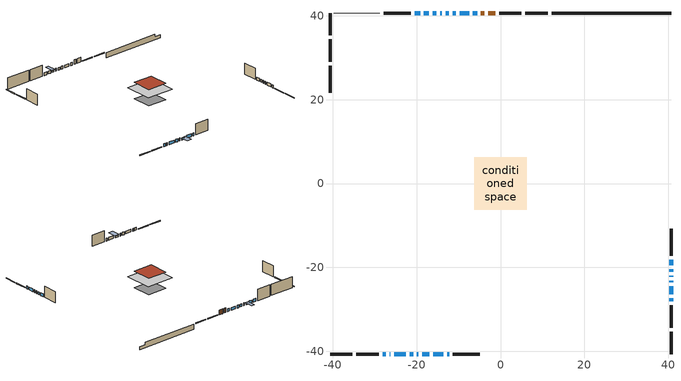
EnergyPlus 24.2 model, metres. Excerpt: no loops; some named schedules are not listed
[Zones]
conditioned space
 floor adiabatic (AdiabaticFloorConstruction): -6.28,-6.28 -6.28,6.28 6.28,6.28 6.28,-6.28 z3.66
 floor foundation (Slab1 construction): -4.44,-4.44 -4.44,4.44 4.44,4.44 4.44,-4.44 z-1.1
 wall outside (RimJoist1 construction): 11.26,40.66 5.92,40.66 / -40.66,-40.66 -35.32,-40.66 / -40.66,40.66 -40.66,35.32 / 40.66,-40.66 40.66,-35.32 z1.22:1.52
 wall outside (RimJoist2 construction): 4.99,40.66 -0.35,40.66 / -34.39,-40.66 -29.05,-40.66 / -40.66,34.39 -40.66,29.05 / 40.66,-34.39 40.66,-29.05 z1.22:1.52
 wall outside (AdiabaticWallConstruction 1): -1.28,40.66 -2.93,40.66 / -3.86,40.66 -4.66,40.66 z1.22:3.25
 wall outside (AdiabaticWallConstruction): -28.12,-40.66 -27.36,-40.66 / -26.43,-40.66 -26.25,-40.66 / 40.66,-28.12 40.66,-27.36 / -5.59,40.66 -6.57,40.66 / -7.5,40.66 -9.72,40.66 / -25.32,-40.66 -22.6,-40.66 / -21.67,-40.66 -20.84,-40.66 / -19.92,-40.66 -19.59,-40.66 / -10.64,40.66 -11.41,40.66 / 40.66,-26.43 40.66,-24.49 / 40.66,-23.56 40.66,-23.18 / -12.33,40.66 -13.1,40.66 / 40.66,-22.25 40.66,-21.98 / -14.02,40.66 -14.41,40.66 / -16.06,-40.66 -13.66,-40.66 / -17.08,40.66 -18.25,40.66 / -19.17,40.66 -20.46,40.66 / 40.66,-21.05 40.66,-20.46 / 40.66,-19.54 40.66,-18.2 / -12.74,-40.66 -12.26,-40.66 z1.22:2.44; -15.33,40.66 -16.15,40.66 z1.22:1.98; -18.66,-40.66 -16.98,-40.66 z1.22:1.91
 wall outside (Wall1 construction): -21.39,40.66 -27.83,40.66 / -11.33,-40.66 -4.89,-40.66 / -40.66,28.12 -40.66,21.69 / 40.66,-17.27 40.66,-10.84 z1.22:6.1
 wall foundation (FoundationWall1 construction): 12.19,40.66,-1.1 12.19,40.66,1.22 37.81,40.66,1.22 37.81,40.66,0.16 40.66,40.66,0.16 40.66,40.66,-1.1
 wall adiabatic (Wall5 construction): -28.75,40.66 -39.73,40.66 z1.22:6.1
 window (WindowConstruction 11): -28.12,-40.66 -27.36,-40.66 z1.22:2.44
 window (WindowConstruction 14): -26.43,-40.66 -26.25,-40.66 z1.22:2.44
 window (WindowConstruction 15): 40.66,-28.12 40.66,-27.36 z1.22:2.44
 window (WindowConstruction 5): -5.59,40.66 -6.57,40.66 z1.22:2.44
 window (WindowConstruction 6): -7.5,40.66 -9.72,40.66 z1.22:2.44
 window (WindowConstruction 7): -25.32,-40.66 -22.6,-40.66 z1.22:2.44
 window (WindowConstruction 8): -21.67,-40.66 -20.84,-40.66 z1.22:2.44
 window (WindowConstruction 9): -19.91,-40.66 -19.59,-40.66 z1.22:2.44
 window (WindowConstruction 16): -10.64,40.66 -11.41,40.66 z1.22:2.44
 window (WindowConstruction 10): 40.66,-26.43 40.66,-24.49 z1.22:2.44
 window (WindowConstruction 17): 40.66,-23.56 40.66,-23.18 z1.22:2.44
 window (WindowConstruction 12): -12.34,40.66 -13.1,40.66 z1.22:2.44
 window (WindowConstruction 18): 40.66,-22.25 40.66,-21.98 z1.22:2.44
 window (WindowConstruction 19): -14.03,40.66 -14.41,40.66 z1.22:2.44
 window (WindowConstruction 20): -15.34,40.66 -16.15,40.66 z1.22:1.98
 window (WindowConstruction 21): -18.66,-40.66 -16.98,-40.66 z1.22:1.91
 window (WindowConstruction): -16.05,-40.66 -13.66,-40.66 z1.22:2.44
 window (WindowConstruction 1): -17.08,40.66 -18.25,40.66 z1.22:2.44
 window (WindowConstruction 2): -19.17,40.66 -20.46,40.66 z1.22:2.44
 window (WindowConstruction 3): 40.66,-21.05 40.66,-20.46 z1.22:2.44
 window (WindowConstruction 4): 40.66,-19.54 40.66,-18.2 z1.22:2.44
 window (WindowConstruction 13): -12.73,-40.66 -12.26,-40.66 z1.22:2.44
 door (Door): -1.28,40.66 -2.93,40.66 z1.22:3.25
 door (Door 1): -3.86,40.66 -4.66,40.66 z1.22:3.25
 ceiling adiabatic (AdiabaticFloorConstruction): 6.28,-6.28 6.28,6.28 -6.28,6.28 -6.28,-6.28 z3.66
 roof outside (Roof1 construction): -4.44,4.44 -4.44,-4.44 4.44,-4.44 4.44,4.44 z6.1
shading: -16.45,40.66 -15.04,40.66 -15.04,44.32 -16.45,44.32 z2.28; -16.69,-40.66 -18.96,-40.66 -18.96,-44.32 -16.69,-44.32 z2.2
[Building]
Building 1: Terrain=Suburbs
[Site:Location]
Montreal Intl AP_QC: Latitude {deg}=45.47; Longitude {deg}=-73.74; Time Zone {hr}=-5; Elevation {m}=36; Keep Site Location Information=Yes
[Site:GroundTemperature:Shallow]
2.07863, -0.316383, -0.508184, 0.628371, 5.19101, 9.73239, 13.6695, 16.1636, 16.3755, 14.347, 10.5102, 6.10817
[Site:WaterMainsTemperature]
Calculation Method=Schedule; Temperature Schedule=mains temperature schedule
[Material] Roughness=Rough; Thermal Absorptance=0.9
Name | Thickness {m} | Conductivity {W/m-K} | Density {kg/m3} | Specific Heat {J/kg-K} | Solar Absorptance | Visible Absorptance
asphalt or fiberglass shingles | 0.00635 | 0.162714 | 1121.4 | 1465.45 | 0.4 | 0.4
concrete 4.0 in. | 0.1016 | 1.803125 | 2242.8 | 837.4 | 0.7 | 0.7
concrete 8.0 in. | 0.2032 | 1.803125 | 2242.8 | 837.4 | 0.7 | 0.7
door material | 0.04445 | 0.188738 | 512.64 | 1214.23 | 0.7 | 0.7
door material 1 | 0.04445 | 0.0451087 | 512.64 | 1214.23 | 0.7 | 0.7
exterior vertical ins | 0.0268992 | 0.029427 | 32.04 | 1214.23 | 0.7 | 0.7
floor covering | 0.0127 | 0.0433444 | 54.468 | 1339.84 | 0.6 | 0.6
floor rigid ins; wall rigid ins | 0.512978 | 0.029427 | 32.04 | 1214.23 | 0.7 | 0.7
floor stud and cavity | 0.1397 | 1.75129 | 37.0049 | 1207.88 | 0.7 | 0.7
furniture material conditioned space 1 | 0.1524 | 0.115458 | 640.8 | 1214.23 | 0.6 | 0.6
gypsum board | 0.0127 | 0.160291 | 801 | 837.4 | 0.6 | 0.6
gypsum board 1 | 0.0127 | 0.160291 | 801 | 837.4 | 0.7 | 0.7
osb sheathing 0.5 in. | 0.0127 | 0.115458 | 512.64 | 1214.23 | 0.7 | 0.7
osb sheathing 0.5 in. 1 | 0.0127 | 0.115458 | 512.64 | 1214.23 | 0.84 | 0.84
osb sheathing 0.75 in. | 0.01905 | 0.115458 | 512.64 | 1214.23 | 0.7 | 0.7
osb sheathing 2.0 in. | 0.0508 | 0.115458 | 512.64 | 1214.23 | 0.7 | 0.7
rim joist stud and cavity | 0.0508 | 0.353641 | 125.044 | 1163.47 | 0.6 | 0.6
rim joist stud and cavity 1 | 0.0508 | 0.126838 | 50.32683 | 1063.81 | 0.6 | 0.6
roof stud and cavity | 0.2032 | 5.0311 | 78.34581 | 1123.46 | 0.7 | 0.7
wall stud and cavity | 0.1397 | 0.118064 | 139.0536 | 1170.24 | 0.7 | 0.7
wall stud and cavity 1 | 0.1397 | 0.103772 | 139.0536 | 1170.24 | 0.7 | 0.7
wall stud and cavity 2 | 0.0889 | 0.380278 | 52.3479 | 1209.89 | 0.7 | 0.7
wall stud and cavity 3 | 0.0889 | 0.391764 | 83.0341 | 1211.67 | 0.7 | 0.7
wood siding | 0.0254 | 0.102417 | 544.68 | 1172.36 | 0.84 | 0.84
wood siding 1; wood siding 2; wood siding 3 | 0.0254 | 0.102417 | 544.68 | 1172.36 | 0.7 | 0.7
[WindowMaterial:SimpleGlazingSystem]
Name | U-Factor {W/m2-K} | Solar Heat Gain Coefficient
WindowMaterial | 2.06339 | 0.58
WindowMaterial 1 | 2.16843 | 0.53
WindowMaterial 10 | 2.09632 | 0.56
WindowMaterial 11 | 6.680167 | 0.76
WindowMaterial 12 | 6.729 | 0.74
WindowMaterial 13 | 7.09239 | 0.64
WindowMaterial 14 | 2.961077 | 0.63
WindowMaterial 15 | 3.003662 | 0.49
WindowMaterial 16 | 3.026374 | 0.44
WindowMaterial 17 | 2.98492 | 0.52
WindowMaterial 18 | 2.32741 | 0.46
WindowMaterial 2 | 2.14856 | 0.54
WindowMaterial 3 | 2.28653 | 0.48
WindowMaterial 4 | 2.26325 | 0.49
WindowMaterial 5 | 2.22237 | 0.51
WindowMaterial 6 | 2.075309 | 0.57
WindowMaterial 7 | 2.04635 | 0.58
WindowMaterial 8 | 2.27801 | 0.49
WindowMaterial 9 | 2.44324 | 0.41
[Construction]
AdiabaticFloorConstruction: floor stud and cavity, floor rigid ins, osb sheathing 0.75 in., floor covering
AdiabaticWallConstruction: wood siding 2, wall rigid ins, wall stud and cavity 2, gypsum board
AdiabaticWallConstruction 1: wood siding 3, wall rigid ins, wall stud and cavity 2, gypsum board
Door: door material
Door 1: door material 1
FoundationWall1 construction: concrete 8.0 in., gypsum board 1
furniture construction conditioned space 1: furniture material conditioned space 1
PartitionWallConstruction: gypsum board, wall stud and cavity 3, gypsum board
RimJoist1 construction: wood siding 1, osb sheathing 2.0 in., rim joist stud and cavity
RimJoist2 construction: wood siding 1, rim joist stud and cavity 1
Roof1 construction: asphalt or fiberglass shingles, osb sheathing 0.75 in., roof stud and cavity, gypsum board
Slab1 construction: concrete 4.0 in.
Wall1 construction: wood siding, osb sheathing 0.5 in., wall stud and cavity, gypsum board
Wall5 construction: osb sheathing 0.5 in. 1, wall stud and cavity 1, gypsum board
WindowConstruction: WindowMaterial
WindowConstruction 1: WindowMaterial 1
WindowConstruction 10: WindowMaterial 10
WindowConstruction 11; WindowConstruction 12: WindowMaterial 11
WindowConstruction 13: WindowMaterial 12
WindowConstruction 14: WindowMaterial 13
WindowConstruction 15; WindowConstruction 16: WindowMaterial 14
WindowConstruction 17; WindowConstruction 19: WindowMaterial 15
WindowConstruction 18: WindowMaterial 16
WindowConstruction 2: WindowMaterial 2
WindowConstruction 20: WindowMaterial 17
WindowConstruction 21: WindowMaterial 18
WindowConstruction 3: WindowMaterial 3
WindowConstruction 4: WindowMaterial 4
WindowConstruction 5: WindowMaterial 5
WindowConstruction 6: WindowMaterial 6
WindowConstruction 7: WindowMaterial 7
WindowConstruction 8: WindowMaterial 8
WindowConstruction 9: WindowMaterial 9
[Zone]
conditioned space: Multiplier=1; Volume {m3}=645.9; Part of Total Floor Area=Yes
[Space]
conditioned space 1: Zone=conditioned space; Volume {m3}=645.9
[SurfaceProperty:ExposedFoundationPerimeter]
Slab1: Exposed Perimeter Calculation Method=TotalExposedPerimeter; Total Exposed Perimeter {m}=28.468
[InternalMass] Zone or ZoneList=conditioned space; Space or SpaceList=conditioned space 1
Name | Construction | Surface Area {m2}
furniture mass conditioned space 1 | furniture construction conditioned space 1 | 94.5601
partition wall mass | PartitionWallConstruction | 236.4
[Lights]
interior lighting: Zone or ZoneList or Space or SpaceList=conditioned space 1; Schedule=interior lighting schedule; Design Level Calculation Method=LightingLevel; Lighting Level {W}=343.2; Return Air Fraction=0; Fraction Radiant=0.6; Fraction Visible=0.2; Fraction Replaceable=1
[People]
occupants: Zone or ZoneList or Space or SpaceList=conditioned space 1; Number of People Schedule=occupants schedule; Number of People Calculation Method=People; Number of People=3; Fraction Radiant=0.314171; Sensible Heat Fraction=0.56303; Activity Level Schedule=occupants activity schedule; Carbon Dioxide Generation Rate {m3/s-W}=0; Enable ASHRAE 55 Comfort Warnings=No; Mean Radiant Temperature Calculation Type=EnclosureAveraged
[ElectricEquipment] Zone or ZoneList or Space or SpaceList=conditioned space 1; Design Level Calculation Method=EquipmentLevel
Name | Schedule | Design Level {W} | Fraction Latent | Fraction Radiant | Fraction Lost
clothes dryer | clothes dryer schedule | 140.772 | 0.015 | 0.081 | 0.85
clothes washer | clothes washer schedule | 32.1985 | 0.03 | 0.162 | 0.7
cooking range | cooking range schedule | 208.969 | 0.08 | 0.432 | 0.2
dishwasher | dishwasher schedule | 66.8632 | 0.3 | 0.18 | 0.4
fridge | fridge schedule | 72.9452 | 0 | 0.6 | 0
mech vent bath fan 0 | mech vent bath fan 0 schedule | 50.2 | 0 | 0 | 1
mech vent bath fan 1 | mech vent bath fan 1 schedule | 50.2 | 0 | 0 | 1
mech vent bath fan 2 | mech vent bath fan 2 schedule | 50.2 | 0 | 0 | 1
mech vent house fan | mech vent house fan schedule | 19.9167 | 0 | 0 | 0.5
mech vent house fan cfis | mech vent house fan cfis schedule | 0 | 0 | 0 | 0
mech vent range fan 0 | mech vent range fan 0 schedule | 57 | 0 | 0 | 1
misc plug loads | misc plug loads schedule | 494.7 | 0.045 | 0.513 | 0.1
whole house fan | Always On Discrete | 0 | 0 | 0 | 1
[OtherEquipment] Zone or ZoneList or Space or SpaceList=conditioned space 1; Design Level Calculation Method=EquipmentLevel
Name | Fuel Type | Schedule | Design Level {W} | Fraction Latent | Fraction Radiant | Fraction Lost
clothes dryer 1 | Electricity | clothes dryer schedule | 0 | 0.015 | 0.081 | 0.85
cooking range 1 | Electricity | cooking range schedule | 0 | 0.08 | 0.432 | 0.2
general water use latent | None | general water use schedule | 59.3978 | 1 | 0 | 0
general water use sensible | None | general water use schedule | -58.539 | 0 | 0.6 | 0
mech vent house fan latent load | None | Always On Discrete | 0 | 1 | 0 | 0
mech vent house fan sensible load | None | Always On Discrete | 0 | 0 | 0 | 0
water heater energy adjustment1 | NaturalGas | Always On Discrete | 0.01 | 0 | 0 | 1
[ZoneInfiltration:DesignFlowRate] Zone or ZoneList or Space or SpaceList=conditioned space 1; Schedule=Always On Discrete; Design Flow Rate Calculation Method=Flow/Zone; Design Flow Rate {m3/s}=0
infil flow; natural vent flow; whole house fan flow
[Foundation:Kiva]
Foundation Kiva 1: Initial Indoor Air Temperature {C}=18; Wall Height Above Grade {m}=1.21999; Wall Depth Below Slab {m}=0.2032; Custom Block Material Name 1=exterior vertical ins; Custom Block Depth 1 {m}=2.31999; Custom Block X Position 1 {m}=0.2159; Custom Block Z Position 1 {m}=0
[Foundation:Kiva:Settings]
Soil Conductivity {W/m-K}=0.849921; Soil Density {kg/m3}=1842.3; Soil Specific Heat {J/kg-K}=418.7; Ground Solar Absorptivity=0.9; Ground Thermal Absorptivity=0.9; Ground Surface Roughness {m}=0.03; Far-Field Width {m}=40; Deep-Ground Boundary Condition=ZeroFlux; Deep-Ground Depth {m}=40; Minimum Cell Dimension {m}=0.2; Maximum Cell Growth Coefficient=3; Simulation Timestep=Timestep
[Exterior:Lights]
exterior lighting: Schedule=exterior lighting schedule; Design Level {W}=75.6
[EnergyManagementSystem:GlobalVariable]
infil_program_Qfan
infil_program_Qinf
natural_vent_program_Qnv
natural_vent_program_Qwhf
[EnergyManagementSystem:Sensor]
Name | Output:Variable or Output:Meter Index Key | Output:Variable or Output:Meter
airflow_gain | infil flow | Infiltration Sensible Heat Gain Energy
airflow_gain_1 | natural vent flow | Infiltration Sensible Heat Gain Energy
airflow_gain_2 | whole house fan flow | Infiltration Sensible Heat Gain Energy
airflow_loss | infil flow | Infiltration Sensible Heat Loss Energy
airflow_loss_1 | natural vent flow | Infiltration Sensible Heat Loss Energy
airflow_loss_2 | whole house fan flow | Infiltration Sensible Heat Loss Energy
clg_load_cond |  | Cooling:EnergyTransfer:Zone:CONDITIONED SPACE
clg_sp_s; clg_sp_s_1 | cooling setpoint | Schedule Value
clothes_dryer_exhaust_0_sch_s | clothes dryer exhaust 0 schedule | Schedule Value
cool_season | cooling season schedule | Schedule Value
htg_load_cond |  | Heating:EnergyTransfer:Zone:CONDITIONED SPACE
htg_sp_s; htg_sp_s_1 | heating setpoint | Schedule Value
ig_ee_conv | clothes dryer | Electric Equipment Convective Heating Energy
ig_ee_conv_2 | cooking range | Electric Equipment Convective Heating Energy
ig_ee_conv_4 | fridge | Electric Equipment Convective Heating Energy
ig_ee_conv_5 | misc plug loads | Electric Equipment Convective Heating Energy
ig_ee_conv_6 | whole house fan | Electric Equipment Convective Heating Energy
ig_ee_rad | clothes dryer | Electric Equipment Radiant Heating Energy
ig_ee_rad_2 | cooking range | Electric Equipment Radiant Heating Energy
ig_ee_rad_4 | fridge | Electric Equipment Radiant Heating Energy
ig_ee_rad_5 | misc plug loads | Electric Equipment Radiant Heating Energy
ig_ee_rad_6 | whole house fan | Electric Equipment Radiant Heating Energy
ig_lgt_conv | interior lighting | Lights Convective Heating Energy
ig_lgt_rad | interior lighting | Lights Radiant Heating Energy
ig_lgt_vis | interior lighting | Lights Visible Radiation Heating Energy
ig_oe_conv | clothes dryer 1 | Other Equipment Convective Heating Energy
ig_oe_conv_1 | cooking range 1 | Other Equipment Convective Heating Energy
ig_oe_conv_2 | general water use latent | Other Equipment Convective Heating Energy
ig_oe_conv_3 | general water use sensible | Other Equipment Convective Heating Energy
ig_oe_conv_4 | water heater energy adjustment1 | Other Equipment Convective Heating Energy
ig_oe_rad | clothes dryer 1 | Other Equipment Radiant Heating Energy
ig_oe_rad_1 | cooking range 1 | Other Equipment Radiant Heating Energy
ig_oe_rad_2 | general water use latent | Other Equipment Radiant Heating Energy
ig_oe_rad_3 | general water use sensible | Other Equipment Radiant Heating Energy
ig_oe_rad_4 | water heater energy adjustment1 | Other Equipment Radiant Heating Energy
ig_ppl_conv | occupants | People Convective Heating Energy
ig_ppl_rad | occupants | People Radiant Heating Energy
im_conv | furniture mass conditioned space 1 | Surface Inside Face Convection Heat Gain Energy
im_conv_1 | partition wall mass | Surface Inside Face Convection Heat Gain Energy
im_ig | furniture mass conditioned space 1 | Surface Inside Face Internal Gains Radiation Heat Gain Energy
im_ig_1 | partition wall mass | Surface Inside Face Internal Gains Radiation Heat Gain Energy
im_lgt | furniture mass conditioned space 1 | Surface Inside Face Lights Radiation Heat Gain Energy
im_lgt_1 | partition wall mass | Surface Inside Face Lights Radiation Heat Gain Energy
im_sol | furniture mass conditioned space 1 | Surface Inside Face Solar Radiation Heat Gain Energy
im_sol_1 | partition wall mass | Surface Inside Face Solar Radiation Heat Gain Energy
im_surf | furniture mass conditioned space 1 | Surface Inside Face Net Surface Thermal Radiation Heat Gain Energy
im_surf_1 | partition wall mass | Surface Inside Face Net Surface Thermal Radiation Heat Gain Energy
mech_vent_bath_fan_0_sch_s | mech vent bath fan 0 schedule | Schedule Value
mech_vent_bath_fan_1_sch_s | mech vent bath fan 1 schedule | Schedule Value
mech_vent_bath_fan_2_sch_s | mech vent bath fan 2 schedule | Schedule Value
mech_vent_range_fan_0_sch_s | mech vent range fan 0 schedule | Schedule Value
mv_conv | mech vent bath fan 0 | Electric Equipment Convective Heating Energy
mv_conv_1 | mech vent bath fan 1 | Electric Equipment Convective Heating Energy
mv_conv_2 | mech vent bath fan 2 | Electric Equipment Convective Heating Energy
mv_conv_3 | mech vent house fan | Electric Equipment Convective Heating Energy
mv_conv_4 | mech vent house fan cfis | Electric Equipment Convective Heating Energy
mv_conv_5 | mech vent range fan 0 | Electric Equipment Convective Heating Energy
mv_conv_6 | mech vent house fan latent load | Other Equipment Convective Heating Energy
mv_conv_7 | mech vent house fan sensible load | Other Equipment Convective Heating Energy
mv_rad | mech vent bath fan 0 | Electric Equipment Radiant Heating Energy
mv_rad_1 | mech vent bath fan 1 | Electric Equipment Radiant Heating Energy
mv_rad_2 | mech vent bath fan 2 | Electric Equipment Radiant Heating Energy
mv_rad_3 | mech vent house fan | Electric Equipment Radiant Heating Energy
mv_rad_4 | mech vent house fan cfis | Electric Equipment Radiant Heating Energy
mv_rad_5 | mech vent range fan 0 | Electric Equipment Radiant Heating Energy
mv_rad_6 | mech vent house fan latent load | Other Equipment Radiant Heating Energy
mv_rad_7 | mech vent house fan sensible load | Other Equipment Radiant Heating Energy
natural_vent_s | natural vent schedule | Schedule Value
out_pb_s |  | Site Outdoor Air Barometric Pressure
out_wt_s |  | Site Outdoor Air Humidity Ratio
site_vw_s |  | Site Wind Speed
ss_back_out | Window1 | Surface Window Shortwave from Zone Back Out Window Heat Transfer Rate
ss_back_out_1 | Window10 | Surface Window Shortwave from Zone Back Out Window Heat Transfer Rate
ss_back_out_10 | Window19 | Surface Window Shortwave from Zone Back Out Window Heat Transfer Rate
ss_back_out_11 | Window2 | Surface Window Shortwave from Zone Back Out Window Heat Transfer Rate
ss_back_out_12 | Window20 | Surface Window Shortwave from Zone Back Out Window Heat Transfer Rate
ss_back_out_13 | Window21 | Surface Window Shortwave from Zone Back Out Window Heat Transfer Rate
ss_back_out_14 | Window22 | Surface Window Shortwave from Zone Back Out Window Heat Transfer Rate
ss_back_out_15 | Window23 | Surface Window Shortwave from Zone Back Out Window Heat Transfer Rate
ss_back_out_16 | Window3 | Surface Window Shortwave from Zone Back Out Window Heat Transfer Rate
ss_back_out_17 | Window4 | Surface Window Shortwave from Zone Back Out Window Heat Transfer Rate
ss_back_out_18 | Window5 | Surface Window Shortwave from Zone Back Out Window Heat Transfer Rate
ss_back_out_19 | Window6 | Surface Window Shortwave from Zone Back Out Window Heat Transfer Rate
ss_back_out_2 | Window11 | Surface Window Shortwave from Zone Back Out Window Heat Transfer Rate
ss_back_out_20 | Window7 | Surface Window Shortwave from Zone Back Out Window Heat Transfer Rate
ss_back_out_21 | Window9 | Surface Window Shortwave from Zone Back Out Window Heat Transfer Rate
ss_back_out_3 | Window12 | Surface Window Shortwave from Zone Back Out Window Heat Transfer Rate
ss_back_out_4 | Window13 | Surface Window Shortwave from Zone Back Out Window Heat Transfer Rate
ss_back_out_5 | Window14 | Surface Window Shortwave from Zone Back Out Window Heat Transfer Rate
ss_back_out_6 | Window15 | Surface Window Shortwave from Zone Back Out Window Heat Transfer Rate
ss_back_out_7 | Window16 | Surface Window Shortwave from Zone Back Out Window Heat Transfer Rate
ss_back_out_8 | Window17 | Surface Window Shortwave from Zone Back Out Window Heat Transfer Rate
ss_back_out_9 | Window18 | Surface Window Shortwave from Zone Back Out Window Heat Transfer Rate
ss_conv | Door1 | Surface Inside Face Convection Heat Gain Energy
ss_conv_1 | Door4 | Surface Inside Face Convection Heat Gain Energy
ss_conv_10 | Window17 | Surface Inside Face Convection Heat Gain Energy
ss_conv_11 | Window18 | Surface Inside Face Convection Heat Gain Energy
ss_conv_12 | Window19 | Surface Inside Face Convection Heat Gain Energy
ss_conv_13 | Window2 | Surface Inside Face Convection Heat Gain Energy
ss_conv_14 | Window20 | Surface Inside Face Convection Heat Gain Energy
ss_conv_15 | Window21 | Surface Inside Face Convection Heat Gain Energy
ss_conv_16 | Window22 | Surface Inside Face Convection Heat Gain Energy
ss_conv_17 | Window23 | Surface Inside Face Convection Heat Gain Energy
ss_conv_18 | Window3 | Surface Inside Face Convection Heat Gain Energy
ss_conv_19 | Window4 | Surface Inside Face Convection Heat Gain Energy
ss_conv_2 | Window1 | Surface Inside Face Convection Heat Gain Energy
ss_conv_20 | Window5 | Surface Inside Face Convection Heat Gain Energy
ss_conv_21 | Window6 | Surface Inside Face Convection Heat Gain Energy
ss_conv_22 | Window7 | Surface Inside Face Convection Heat Gain Energy
ss_conv_23 | Window9 | Surface Inside Face Convection Heat Gain Energy
ss_conv_3 | Window10 | Surface Inside Face Convection Heat Gain Energy
ss_conv_4 | Window11 | Surface Inside Face Convection Heat Gain Energy
ss_conv_5 | Window12 | Surface Inside Face Convection Heat Gain Energy
ss_conv_6 | Window13 | Surface Inside Face Convection Heat Gain Energy
ss_conv_7 | Window14 | Surface Inside Face Convection Heat Gain Energy
ss_conv_8 | Window15 | Surface Inside Face Convection Heat Gain Energy
ss_conv_9 | Window16 | Surface Inside Face Convection Heat Gain Energy
ss_ig | Door1 | Surface Inside Face Internal Gains Radiation Heat Gain Energy
ss_ig_1 | Door4 | Surface Inside Face Internal Gains Radiation Heat Gain Energy
ss_ig_10 | Window17 | Surface Inside Face Internal Gains Radiation Heat Gain Energy
ss_ig_11 | Window18 | Surface Inside Face Internal Gains Radiation Heat Gain Energy
ss_ig_12 | Window19 | Surface Inside Face Internal Gains Radiation Heat Gain Energy
ss_ig_13 | Window2 | Surface Inside Face Internal Gains Radiation Heat Gain Energy
ss_ig_14 | Window20 | Surface Inside Face Internal Gains Radiation Heat Gain Energy
ss_ig_15 | Window21 | Surface Inside Face Internal Gains Radiation Heat Gain Energy
ss_ig_16 | Window22 | Surface Inside Face Internal Gains Radiation Heat Gain Energy
ss_ig_17 | Window23 | Surface Inside Face Internal Gains Radiation Heat Gain Energy
ss_ig_18 | Window3 | Surface Inside Face Internal Gains Radiation Heat Gain Energy
ss_ig_19 | Window4 | Surface Inside Face Internal Gains Radiation Heat Gain Energy
ss_ig_2 | Window1 | Surface Inside Face Internal Gains Radiation Heat Gain Energy
ss_ig_20 | Window5 | Surface Inside Face Internal Gains Radiation Heat Gain Energy
ss_ig_21 | Window6 | Surface Inside Face Internal Gains Radiation Heat Gain Energy
ss_ig_22 | Window7 | Surface Inside Face Internal Gains Radiation Heat Gain Energy
ss_ig_23 | Window9 | Surface Inside Face Internal Gains Radiation Heat Gain Energy
ss_ig_3 | Window10 | Surface Inside Face Internal Gains Radiation Heat Gain Energy
ss_ig_4 | Window11 | Surface Inside Face Internal Gains Radiation Heat Gain Energy
ss_ig_5 | Window12 | Surface Inside Face Internal Gains Radiation Heat Gain Energy
ss_ig_6 | Window13 | Surface Inside Face Internal Gains Radiation Heat Gain Energy
ss_ig_7 | Window14 | Surface Inside Face Internal Gains Radiation Heat Gain Energy
ss_ig_8 | Window15 | Surface Inside Face Internal Gains Radiation Heat Gain Energy
ss_ig_9 | Window16 | Surface Inside Face Internal Gains Radiation Heat Gain Energy
ss_lgt | Door1 | Surface Inside Face Lights Radiation Heat Gain Energy
ss_lgt_1 | Door4 | Surface Inside Face Lights Radiation Heat Gain Energy
ss_sol | Door1 | Surface Inside Face Solar Radiation Heat Gain Energy
ss_sol_1 | Door4 | Surface Inside Face Solar Radiation Heat Gain Energy
ss_surf | Door1 | Surface Inside Face Net Surface Thermal Radiation Heat Gain Energy
ss_surf_1 | Door4 | Surface Inside Face Net Surface Thermal Radiation Heat Gain Energy
ss_surf_10 | Window17 | Surface Inside Face Net Surface Thermal Radiation Heat Gain Energy
ss_surf_11 | Window18 | Surface Inside Face Net Surface Thermal Radiation Heat Gain Energy
ss_surf_12 | Window19 | Surface Inside Face Net Surface Thermal Radiation Heat Gain Energy
ss_surf_13 | Window2 | Surface Inside Face Net Surface Thermal Radiation Heat Gain Energy
ss_surf_14 | Window20 | Surface Inside Face Net Surface Thermal Radiation Heat Gain Energy
ss_surf_15 | Window21 | Surface Inside Face Net Surface Thermal Radiation Heat Gain Energy
ss_surf_16 | Window22 | Surface Inside Face Net Surface Thermal Radiation Heat Gain Energy
ss_surf_17 | Window23 | Surface Inside Face Net Surface Thermal Radiation Heat Gain Energy
ss_surf_18 | Window3 | Surface Inside Face Net Surface Thermal Radiation Heat Gain Energy
